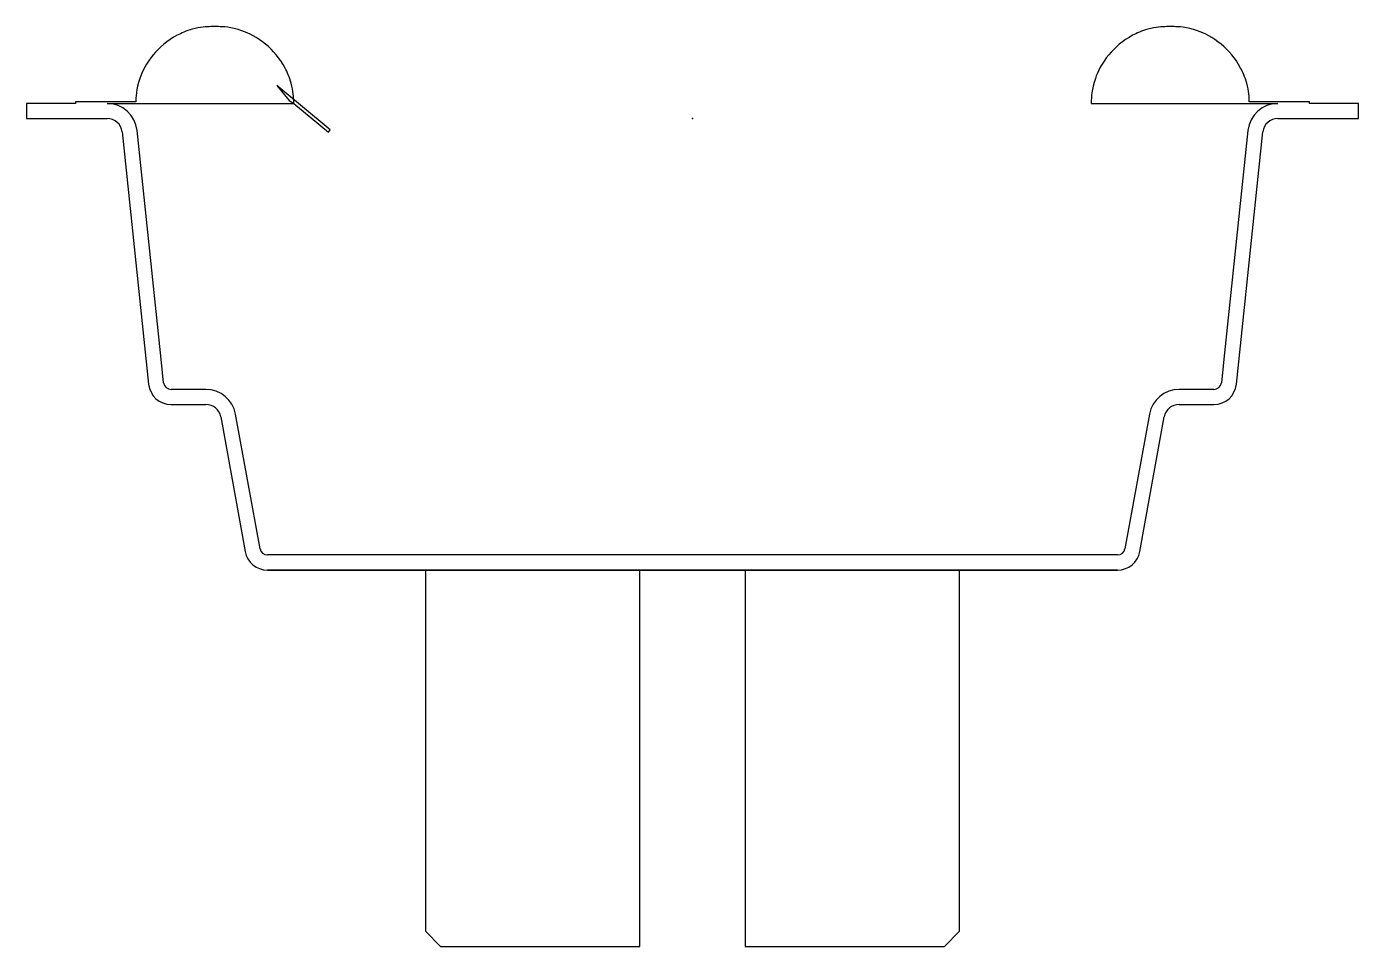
# Model space of a CAD drawing. Header units: millimetres. Extents: x -44.2 to 44.2, y -55 to 6.1.
import ezdxf

# ---------------------------------------------------------------- set-up
doc = ezdxf.new("R2010")
doc.units = ezdxf.units.MM
doc.header["$MEASUREMENT"] = 0
for name, color, linetype in [('ND90-PR v1_Sketch1', 7, 'Continuous'), ('ND90-PR v1_Sketch2', 7, 'Continuous'), ('ND90-PR v1_Sketch3', 7, 'Continuous'), ('ND90-PR v1_Sketch4', 7, 'Continuous')]:
    doc.layers.add(name, color=color, linetype=linetype)

msp = doc.modelspace()

# ---------------------------------------------------------------- linework, layer by layer
at = {"layer": 'ND90-PR v1_Sketch1'}
for p, q in [((-31.5, 6.1), (-32, 6.1)), ((32, 6.1), (31.5, 6.1)), ((-24.073, -0.746), (-27.623, 2.187)), ((-27.623, 2.187), (-26.8, 1.2)), ((-41, 1), (-44.25, 1)), ((-44.25, 1), (-44.25, 0)), ((-37, 1.1), (-41, 1.1)), ((-41, 1.1), (-41, 1)), ((-38.9, 1), (-26.5, 1)), ((-26.8, 1.2), (-26.5, 1)), ((-26.5, 1), (-26.5, 1.1)), ((-26.5, 1), (-24.2, -0.9)), ((26.5, 1.1), (26.5, 1)), ((26.5, 1), (38.9, 1)), ((41, 1.1), (37, 1.1)), ((41, 1), (41, 1.1)), ((44.25, 1), (41, 1)), ((44.25, 0), (44.25, 1)), ((-44.25, 0), (-38.9, 0)), ((38.9, 0), (44.25, 0)), ((-35.31, -16), (-36.911, -0.791)), ((-24.2, -0.9), (-24.073, -0.746)), ((36.911, -0.791), (35.31, -16)), ((-37.906, -0.895), (-36.141, -17.657)), ((36.141, -17.657), (37.906, -0.895)), ((-35.147, -17.552), (-35.31, -16)), ((35.31, -16), (35.147, -17.552)), ((-32.335, -18), (-34.65, -18)), ((34.65, -18), (32.335, -18)), ((-34.65, -19), (-32.335, -19)), ((32.335, -19), (34.65, -19)), ((-31.351, -19.821), (-29.724, -28.768)), ((-28.74, -28.589), (-30.367, -19.642)), ((30.367, -19.642), (28.74, -28.589)), ((29.724, -28.768), (31.351, -19.821)), ((28.248, -29), (-28.248, -29)), ((-28.248, -30), (-17.75, -30)), ((-17.75, -30), (-17.75, -54)), ((-3.5, -30), (3.5, -30)), ((-3.5, -55), (-3.5, -30)), ((3.5, -30), (3.5, -55)), ((17.75, -54), (17.75, -30)), ((17.75, -30), (28.248, -30)), ((-17.75, -54), (-16.75, -55)), ((16.75, -55), (17.75, -54)), ((-16.75, -55), (-3.5, -55)), ((3.5, -55), (16.75, -55))]:
    msp.add_line(p, q, dxfattribs=at)
for centre, radius, start, end in [((-38.9, -1), 2, 6.00901, 90), ((38.9, -1), 2, 90, 173.99099), ((38.9, -1), 1, 90, 173.99099), ((-38.9, -1), 1, 6.00901, 90), ((-34.65, -17.5), 1.5, 186.00901, 270), ((-34.65, -17.5), 0.5, 186.00901, 270), ((34.65, -17.5), 0.5, 270, 353.99099), ((34.65, -17.5), 1.5, 270, 353.99099), ((-32.335, -20), 2, 10.30485, 90), ((32.335, -20), 2, 90, 169.69515), ((-32.335, -20), 1, 10.30485, 90), ((32.335, -20), 1, 90, 169.69515), ((-28.248, -28.5), 1.5, 190.30485, 270), ((-28.248, -28.5), 0.5, 190.30485, 270), ((28.248, -28.5), 0.5, 270, 349.69515), ((28.248, -28.5), 1.5, 270, 349.69515)]:
    msp.add_arc(centre, radius, start, end, dxfattribs=at)
for points, knots in [([(-32, 6.1), (-32.28, 6.1), (-32.709, 6.076), (-33.643, 5.817), (-33.98, 5.669), (-34.908, 5.179), (-35.431, 4.72), (-36.303, 3.67), (-36.57, 3.111), (-36.979, 1.945), (-37, 1.367), (-37, 1.1)], [-0.2180003, -0.2180003, -0.2180003, -0.2180003, -0.1937752, -0.1937752, -0.1754959, -0.1754959, -0.1311254, -0.1311254, -0.080076, -0.080076, 0, 0, 0, 0]), ([(-26.5, 1.1), (-26.5, 1.38), (-26.524, 1.809), (-26.783, 2.743), (-26.931, 3.08), (-27.421, 4.008), (-27.88, 4.531), (-28.93, 5.403), (-29.489, 5.67), (-30.655, 6.079), (-31.233, 6.1), (-31.5, 6.1)], [-0.2180003, -0.2180003, -0.2180003, -0.2180003, -0.1937752, -0.1937752, -0.1754959, -0.1754959, -0.1311254, -0.1311254, -0.080076, -0.080076, 0, 0, 0, 0]), ([(31.5, 6.1), (31.219, 6.1), (30.79, 6.076), (29.857, 5.817), (29.519, 5.668), (28.591, 5.178), (28.069, 4.719), (27.197, 3.67), (26.93, 3.111), (26.521, 1.945), (26.5, 1.366), (26.5, 1.1)], [-0.2176217, -0.2176217, -0.2176217, -0.2176217, -0.1934568, -0.1934568, -0.1752013, -0.1752013, -0.1309046, -0.1309046, -0.0799402, -0.0799402, 0, 0, 0, 0]), ([(37, 1.1), (37, 1.381), (36.976, 1.81), (36.717, 2.743), (36.568, 3.081), (36.078, 4.009), (35.619, 4.531), (34.57, 5.403), (34.011, 5.67), (32.845, 6.079), (32.266, 6.1), (32, 6.1)], [-0.2176217, -0.2176217, -0.2176217, -0.2176217, -0.1934568, -0.1934568, -0.1752013, -0.1752013, -0.1309046, -0.1309046, -0.0799402, -0.0799402, 0, 0, 0, 0])]:
    msp.add_open_spline(points, degree=3, knots=knots, dxfattribs=at)
msp.add_point((0, 0), dxfattribs=at)
at = {"layer": 'ND90-PR v1_Sketch2', "extrusion": (0, -1, 0)}
for radius in [28.248, 19.313]:
    msp.add_circle((0, 0, 30), radius, dxfattribs=at)
at = {"layer": 'ND90-PR v1_Sketch2'}
msp.add_point((0, -30), dxfattribs=at)
at = {"layer": 'ND90-PR v1_Sketch3', "extrusion": (0, -1, 0)}
for radius in [12.1, 12.1, 12]:
    msp.add_circle((0, 0, 30), radius, dxfattribs=at)
at = {"layer": 'ND90-PR v1_Sketch3'}
msp.add_point((0, -30), dxfattribs=at)
at = {"layer": 'ND90-PR v1_Sketch4', "extrusion": (0, -1, 0)}
for radius in [12.1, 2.828]:
    msp.add_circle((0, 0, 30), radius, dxfattribs=at)
at = {"layer": 'ND90-PR v1_Sketch4'}
msp.add_point((0, -30), dxfattribs=at)

doc.saveas('drawing.dxf')
